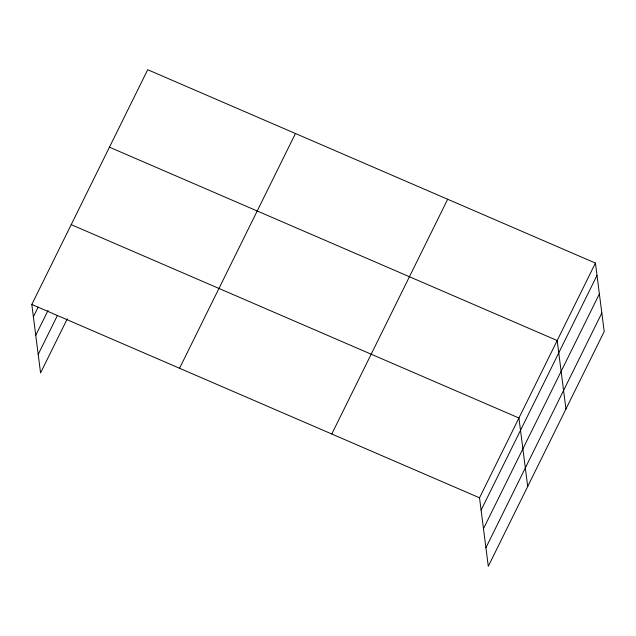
<?xml version="1.0" encoding="UTF-8"?>
<svg xmlns="http://www.w3.org/2000/svg" width="636" height="636" viewBox="0 0 636 636"><rect width="100%" height="100%" fill="white"/><g stroke="black" fill="none" stroke-linecap="round" stroke-linejoin="round"><path stroke-width="0.95" d="M67.281 318.835L40.569 372.927L31.8 304.461L147.703 69.714L595.431 263.073L604.2 331.539L488.297 566.286L479.52 497.813L595.431 263.073M33.382 316.784L38.192 307.029M35.751 335.307L48.01 310.479M38.2 354.403L57.463 315.377M179.551 368.268L295.454 133.52M331.777 434.006L447.68 199.267M481.102 510.136L597.005 275.396M483.471 528.667L599.382 293.919M485.92 547.755L601.823 313.015M109.456 147.178L557.184 340.538L565.953 409.004M71.208 224.643L518.928 418.003L527.705 486.476M31.8 304.461L479.52 497.813"/></g></svg>
